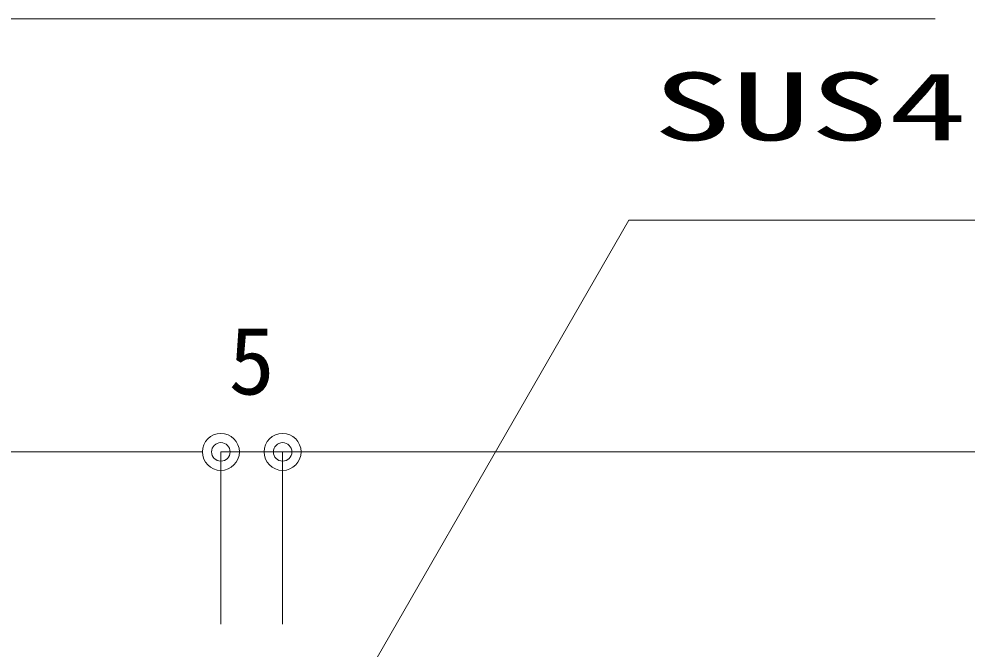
# Model space of a CAD drawing. Units: millimetres on the paper. Extents: x -420 to 420, y -297 to 297.
# Drawn here: x 270.79 to 296.39, y -38.85 to -21.84 of the extents above; entities that cross this region are included whole.
import ezdxf
from ezdxf.enums import TextEntityAlignment as Align

# ---------------------------------------------------------------- set-up
doc = ezdxf.new("R2010")
doc.units = ezdxf.units.MM
doc.header["$PDMODE"] = 32
doc.header["$PDSIZE"] = 0.5
for name, color, linetype, lineweight in [('0-0_0', 7, 'Continuous', 5), ('0-1_Defpoints', 7, 'Continuous', 18), ('0-7_0-A11-寸法_詳細', 5, 'Continuous', 18), ('0-B_A-B03-文字_書込_小', 7, 'Continuous', 18)]:
    doc.layers.add(name, color=color, linetype=linetype, lineweight=lineweight)
doc.styles.add('ＭＳ ゴシック', font='')
doc.styles.get('ＭＳ ゴシック').set_extended_font_data('MS Gothic')

# ---------------------------------------------------------------- blocks, each defined once
blk = doc.blocks.new('_Dot')
at = {"layer": '0-0_0'}
blk.add_line((-0.5, 0), (-1, 0), dxfattribs=at)
for radius in [0.5, 0.25]:
    blk.add_circle((0, 0), radius, dxfattribs=at)
blk = doc.blocks.new('D7')
at = {"layer": '0-1_Defpoints'}
blk.add_point((696.739, 263.469), dxfattribs=at)
at = {"layer": '0-7_0-A11-寸法_詳細'}
for p, q in [((649.406, 263.469), (695.739, 263.469)), ((696.739, 258.815), (696.739, 263.469))]:
    blk.add_line(p, q, dxfattribs=at)
blk.add_blockref('_Dot', (696.739, 263.469), dxfattribs=at)
blk = doc.blocks.new('D8')
at = {"layer": '0-1_Defpoints'}
for p in [(698.406, 263.469), (696.739, 254.815), (698.406, 254.815)]:
    blk.add_point(p, dxfattribs=at)
at = {"layer": '0-7_0-A11-寸法_詳細'}
for p, q in [((695.739, 263.469), (694.739, 263.469)), ((696.739, 258.815), (696.739, 263.469)), ((696.739, 263.469), (698.406, 263.469)), ((698.406, 258.815), (698.406, 263.469)), ((699.406, 263.469), (700.406, 263.469))]:
    blk.add_line(p, q, dxfattribs=at)
blk.add_blockref('_Dot', (696.739, 263.469), dxfattribs=at)
at = {"layer": '0-7_0-A11-寸法_詳細', "rotation": 180}
blk.add_blockref('_Dot', (698.406, 263.469), dxfattribs=at)
at = {"layer": '0-7_0-A11-寸法_詳細', "color": 7, "style": 'ＭＳ ゴシック'}
blk.add_text('5', height=1.833, dxfattribs=at).set_placement((696.948, 264.469), align=Align.BOTTOM_LEFT)

msp = doc.modelspace()

# ---------------------------------------------------------------- linework, layer by layer
at = {"layer": '0-7_0-A11-寸法_詳細'}
msp.add_lwpolyline([(277.906, -33.531), (322.906, -33.531), (316.975, -31.669)], dxfattribs=at)
at = {"layer": '0-B_A-B03-文字_書込_小'}
for points in [[(236.201, -52.805), (254.022, -21.844), (295.525, -21.844)], [(277.506, -44.212), (287.255, -27.274), (328.758, -27.274)]]:
    msp.add_lwpolyline(points, dxfattribs=at)

# ---------------------------------------------------------------- block references
at = {"layer": '0-7_0-A11-寸法_詳細'}
for name in ['D7', 'D8']:
    msp.add_blockref(name, (-420.5, -297), dxfattribs=at)

# ---------------------------------------------------------------- texts
at = {"layer": '0-B_A-B03-文字_書込_小', "style": 'ＭＳ ゴシック', "width": 1.7}
msp.add_text('SUS410\u3000なべ頭ﾃｸｽ\u30003.5-30', height=1.833, dxfattribs=at).set_placement((287.907, -25.672), align=Align.BOTTOM_LEFT)

doc.saveas('drawing.dxf')
